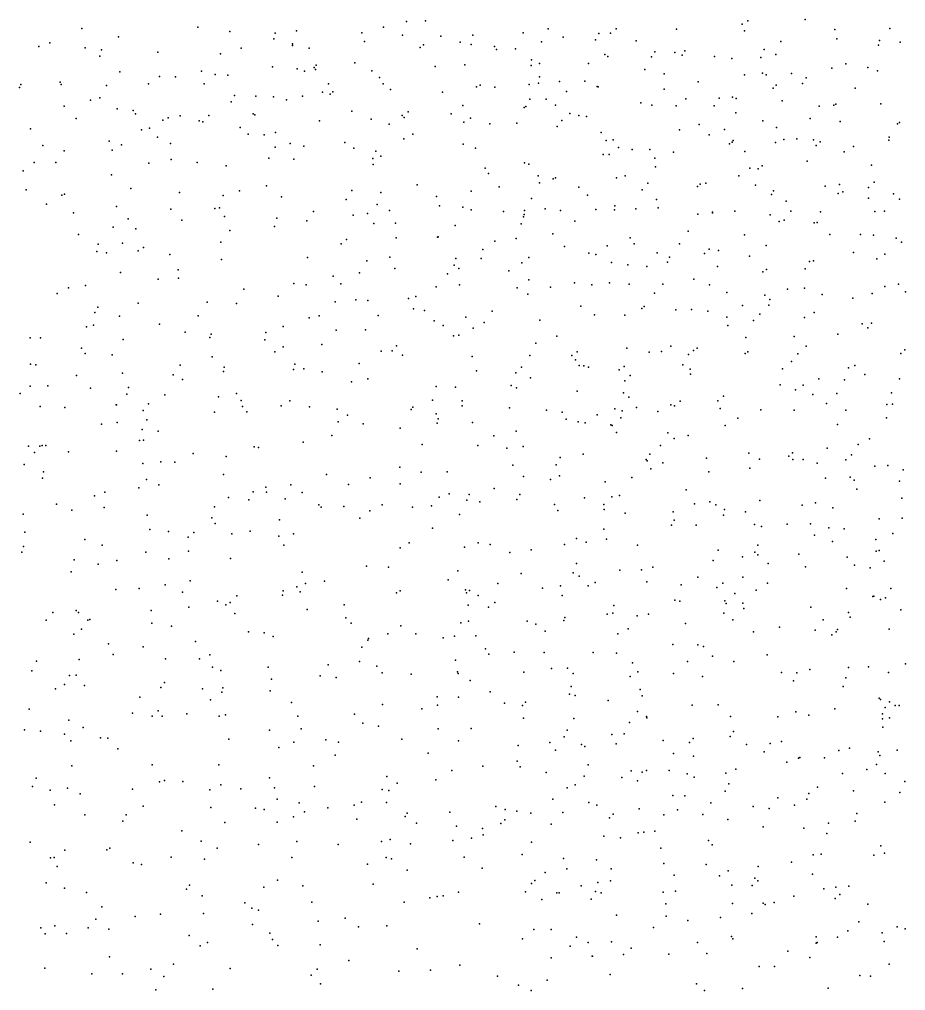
# Model space of a CAD drawing. Header units: metres. Extents: x -25 to 25, y -27.8 to 27.8.
# Drawn here: x -4.836 to -3.29, y 1.71 to 3.405 of the extents above; entities that cross this region are included whole.
import ezdxf

# ---------------------------------------------------------------- set-up
doc = ezdxf.new("R2010")
doc.units = ezdxf.units.M

msp = doc.modelspace()

# ---------------------------------------------------------------- linework, layer by layer
for p in [(-4.5248, 3.3911, 9.2694), (-4.2006, 3.3909, 25.5381), (-4.1606, 3.4009, 29.3209), (-4.1276, 3.4019, -23.3798), (-3.575, 3.3962, 13.4701), (-3.5652, 3.4023, 29.269), (-3.4646, 3.4046, 29.2395), (-4.727, 3.3888, 29.1283), (-4.6632, 3.3744, 1.5253), (-4.4687, 3.3836, 2.2903), (-4.3896, 3.3806, 13.9621), (-4.3525, 3.3849, 20.5631), (-4.2385, 3.3814, 9.2407), (-4.1677, 3.3771, 17.2136), (-4.1006, 3.3753, 21.3275), (-4.0447, 3.377, 29.3829), (-3.9568, 3.3812, 25.5508), (-3.9131, 3.3879, 29.3657), (-3.8874, 3.3735, 19.4868), (-3.8251, 3.3803, 21.7846), (-3.8044, 3.3804, 16.7781), (-3.7948, 3.3879, 3.66), (-3.6897, 3.3877, 22.0119), (-3.5706, 3.3845, 15.967), (-3.4133, 3.3869, 25.2133), (-3.3169, 3.3886, 25.2009), (-4.8025, 3.3575, 14.0888), (-4.7833, 3.3635, 9.4453), (-4.7216, 3.3551, 25.444), (-4.392, 3.371, 17.5584), (-4.3597, 3.3593, 2.5602), (-4.3594, 3.3619, 21.0728), (-4.2338, 3.366, 20.1577), (-4.1366, 3.3556, 2.9665), (-4.131, 3.36, 13.769), (-4.0668, 3.3648, 25.5496), (-4.0475, 3.3608, 13.7139), (-4.007, 3.3571, -11.0295), (-3.9252, 3.3655, 13.6344), (-3.8308, 3.3687, 29.379), (-3.76, 3.367, 25.348), (-3.5073, 3.3659, 25.2183), (-3.4094, 3.3708, 13.3092), (-3.337, 3.3598, 25.4904), (-3.3349, 3.368, 4.2302), (-3.299, 3.3647, 16.2276), (-4.6956, 3.3407, 17.8528), (-4.6929, 3.3517, 14.0795), (-4.5949, 3.3476, 17.7762), (-4.485, 3.3444, 25.4398), (-4.4491, 3.3543, 17.6323), (-4.3307, 3.3547, 1.8887), (-4.0038, 3.3519, 3.2572), (-3.9706, 3.3531, 16.9579), (-3.8142, 3.3432, 13.5622), (-3.8092, 3.3397, 19.3454), (-3.7333, 3.3395, 25.2673), (-3.7275, 3.348, 25.1392), (-3.6924, 3.3471, 24.8423), (-3.6798, 3.342, 16.6502), (-3.6748, 3.3497, 29.3384), (-3.6229, 3.3397, 25.1743), (-3.542, 3.3384, 8.8855), (-3.5364, 3.3519, 13.9659), (-3.5163, 3.3434, 13.3871), (-4.3944, 3.3219, 29.3091), (-4.3182, 3.3249, 2.2388), (-4.251, 3.3291, 19.6824), (-4.1108, 3.3225, 2.0066), (-4.0588, 3.3252, 1.7708), (-3.9433, 3.3244, 1.9693), (-3.9427, 3.3341, 25.4302), (-3.9285, 3.3278, 14.1273), (-3.8431, 3.3277, 25.3281), (-3.5929, 3.3362, 16.5516), (-3.3938, 3.3273, -23.4763), (-4.6609, 3.3132, 14.0311), (-4.5917, 3.3053, 29.2277), (-4.5636, 3.3043, 14.0037), (-4.5184, 3.3146, 17.6882), (-4.4948, 3.3083, 29.2796), (-4.4725, 3.3076, 13.9654), (-4.3513, 3.3183, 19.8429), (-4.3389, 3.3145, 8.9794), (-4.322, 3.3207, 16.3663), (-4.3194, 3.3172, 25.4637), (-4.2214, 3.3147, 17.2652), (-3.9285, 3.3044, 2.1676), (-3.7447, 3.317, 29.3903), (-3.7107, 3.3096, 14.0626), (-3.5706, 3.3082, 25.102), (-3.5393, 3.3107, -10.4372), (-3.5331, 3.3082, 16.487), (-3.4889, 3.31, 16.4045), (-3.4182, 3.3194, 16.3367), (-3.3557, 3.3209, 29.2575), (-3.3385, 3.3151, 25.1), (-4.8337, 3.2913, 14.0424), (-4.7648, 3.2949, 16.7729), (-4.7634, 3.2912, 17.8641), (-4.6843, 3.2895, 26.5051), (-4.6108, 3.2922, 25.4211), (-4.514, 3.2925, 20.8943), (-4.297, 3.292, 2.3934), (-4.2077, 3.3035, 29.4264), (-4.2014, 3.2925, 1.5317), (-4.0318, 3.2901, 1.5009), (-3.9465, 3.2913, 8.709), (-3.9302, 3.2933, -23.4158), (-3.8934, 3.2962, 26.3217), (-3.8496, 3.297, 1.609), (-3.8279, 3.2874, 25.2211), (-3.6516, 3.296, 13.4523), (-3.5156, 3.2897, 22.2387), (-3.4693, 3.2927, 4.1404), (-3.463, 3.3026, 25.0891), (-4.8362, 3.2857, 25.4621), (-4.461, 3.272, 19.7394), (-4.4234, 3.2705, 9.2426), (-4.3423, 3.2709, 13.8671), (-4.3075, 3.2775, -11.9517), (-4.294, 3.2742, 29.4228), (-4.2894, 3.2784, 14.1525), (-4.1888, 3.2826, 19.5334), (-4.098, 3.2778, 25.4633), (-4.0387, 3.287, 9.1538), (-4.0064, 3.2866, 21.4121), (-3.8812, 3.2786, 29.4772), (-3.8259, 3.2867, -10.7479), (-3.711, 3.2829, 26.2839), (-3.5208, 3.2847, 29.338), (-3.3778, 3.2844, 9.031), (-4.7581, 3.2534, 13.9919), (-4.7121, 3.2639, 25.4217), (-4.6961, 3.2679, 1.3997), (-4.4668, 3.2608, 20.4398), (-4.3928, 3.2694, 25.4338), (-4.3701, 3.2642, 20.1874), (-4.0626, 3.2545, 17.0452), (-3.9456, 3.2652, 19.3656), (-3.917, 3.2656, 25.2973), (-3.9008, 3.2549, 16.1174), (-3.7518, 3.2589, 25.1072), (-3.7327, 3.2552, 13.4839), (-3.6899, 3.2536, 29.4287), (-3.6731, 3.2659, 25.3379), (-3.6239, 3.2541, 19.0945), (-3.6147, 3.2673, 29.3873), (-3.5916, 3.2687, 9.0481), (-3.5851, 3.2668, 2.1217), (-3.5049, 3.2623, 13.3152), (-3.4151, 3.2551, 25.0366), (-3.4114, 3.2566, 22.3495), (-3.3327, 3.2576, 16.3171), (-4.6654, 3.2485, 17.7525), (-4.6377, 3.2459, -12.0509), (-4.6336, 3.2399, 20.5841), (-4.5555, 3.2365, 29.3137), (-4.5054, 3.2371, 17.6015), (-4.428, 3.2397, 17.4993), (-4.4253, 3.2379, 16.5111), (-4.2558, 3.2444, 25.452), (-4.1684, 3.2372, 21.0759), (-4.1579, 3.2434, 13.7171), (-4.0827, 3.2399, 29.5287), (-3.9551, 3.2511, 29.5154), (-3.9526, 3.2529, 16.937), (-3.8757, 3.2403, 13.5389), (-3.8598, 3.237, 16.8512), (-3.5856, 3.2414, 25.0181), (-3.4403, 3.2532, 25.8933), (-4.7369, 3.2315, 17.7939), (-4.5859, 3.2291, 26.3968), (-4.5764, 3.2331, 17.6679), (-4.5226, 3.2275, 20.6942), (-4.5158, 3.2259, 19.9648), (-4.3124, 3.2277, 17.3324), (-4.2221, 3.2304, 8.8455), (-4.1911, 3.2221, 9.1756), (-4.1649, 3.2333, 2.5195), (-4.0604, 3.2253, 14.1506), (-4.0491, 3.2322, 25.3916), (-4.0153, 3.2222, 3.0773), (-3.968, 3.2234, 13.5773), (-3.8893, 3.2285, 25.1814), (-3.8465, 3.2354, 2.3878), (-3.6496, 3.2215, 13.3939), (-3.5386, 3.2275, 26.0774), (-3.4563, 3.2315, 16.3894), (-3.404, 3.2267, 29.3344), (-3.3039, 3.2223, 13.9141), (-3.3001, 3.2249, 15.9108), (-4.8167, 3.2139, 14.0367), (-4.6232, 3.2118, 13.946), (-4.6094, 3.2146, 16.6717), (-4.451, 3.2162, 29.3939), (-4.4369, 3.2045, 13.8632), (-4.4089, 3.2035, 19.5033), (-4.3895, 3.2073, 17.4106), (-4.1495, 3.2042, 1.3244), (-3.8975, 3.2176, 21.5624), (-3.8209, 3.2072, 3.5447), (-3.6843, 3.212, 1.4831), (-3.6325, 3.2032, 8.8126), (-3.6054, 3.2125, 16.5892), (-3.5147, 3.2162, 1.8092), (-4.6795, 3.1923, 29.2701), (-4.6578, 3.1858, 17.6896), (-4.5951, 3.199, 25.4104), (-4.5723, 3.1881, 20.2274), (-4.3635, 3.1879, 1.3746), (-4.2683, 3.1898, 13.7653), (-4.1653, 3.1965, 29.5595), (-4.0618, 3.1869, 2.8415), (-3.8119, 3.1932, 26.1794), (-3.7999, 3.1946, 19.1952), (-3.597, 3.1873, 15.9756), (-3.5923, 3.1906, 25.6634), (-3.5905, 3.1934, 13.3275), (-3.5166, 3.19, 13.265), (-3.502, 3.195, 16.4648), (-3.4793, 3.1961, 29.3764), (-3.4506, 3.1945, 19.0158), (-3.4386, 3.1911, 13.1932), (-3.3186, 3.194, 13.1024), (-3.3185, 3.1992, 29.3079), (-4.7951, 3.1849, 29.1997), (-4.7582, 3.1755, 25.4308), (-4.6741, 3.1767, 19.6292), (-4.3899, 3.1816, -12.1211), (-4.3401, 3.1836, 25.4215), (-4.2524, 3.1797, 29.5582), (-4.2143, 3.1749, 16.3379), (-4.0402, 3.1801, 29.6029), (-3.8173, 3.1689, 29.5733), (-3.8072, 3.1692, 25.0256), (-3.7909, 3.181, -10.9872), (-3.7668, 3.1775, 13.4516), (-3.7361, 3.1776, 25.5197), (-3.6946, 3.1728, -23.5623), (-3.5699, 3.174, 29.4265), (-3.4457, 3.1846, 2.2491), (-3.3969, 3.1738, 2.0186), (-3.3804, 3.1826, 24.9742), (-4.8103, 3.1547, 13.8678), (-4.7725, 3.1549, 20.2971), (-4.6102, 3.1536, 29.3392), (-4.5712, 3.1602, 19.4944), (-4.5258, 3.1548, 13.8778), (-4.401, 3.1623, 26.2734), (-4.3574, 3.1608, 20.888), (-4.2194, 3.1621, 26.2271), (-4.2052, 3.1658, 25.4158), (-3.9545, 3.1545, 1.2207), (-3.9472, 3.1518, 25.1531), (-3.7272, 3.1627, 26.0322), (-3.4613, 3.1575, 24.9457), (-4.8296, 3.1407, 20.0644), (-4.4754, 3.1491, 29.4512), (-4.2191, 3.1512, 17.1832), (-4.0234, 3.1452, 13.5764), (-4.0175, 3.1356, 25.2265), (-3.7261, 3.1473, 16.7327), (-3.5612, 3.1453, 16.5504), (-3.5469, 3.1442, 1.5119), (-3.5397, 3.1489, 4.1498), (-3.349, 3.1503, -23.6437), (-4.6757, 3.1332, 25.4158), (-3.9308, 3.1319, 29.6322), (-3.9288, 3.1194, 21.3924), (-3.9046, 3.1263, 3.3063), (-3.9008, 3.1282, 16.894), (-3.794, 3.128, 2.5535), (-3.779, 3.1316, 25.7341), (-3.7396, 3.1188, 3.7795), (-3.638, 3.1192, 24.9879), (-3.5804, 3.1315, 24.9136), (-3.3447, 3.1207, 6.4445), (-4.8246, 3.1071, 29.2258), (-4.6418, 3.1094, 13.8392), (-4.5567, 3.1026, 29.4204), (-4.4523, 3.1055, 19.3708), (-4.405, 3.114, 17.3636), (-4.256, 3.1059, 29.6423), (-4.2053, 3.1029, 20.9174), (-4.1418, 3.116, 17.0922), (-4.0479, 3.1049, 21.0772), (-3.9989, 3.1128, 8.7365), (-3.8596, 3.1117, 25.0226), (-3.7494, 3.107, 13.3847), (-3.6525, 3.1129, 13.3137), (-3.6479, 3.117, 16.6532), (-3.5513, 3.1154, 22.1476), (-3.5202, 3.1053, 29.4445), (-3.4301, 3.1136, 25.0667), (-3.4072, 3.1009, 1.6829), (-3.405, 3.1166, 29.3798), (-3.3993, 3.1037, 16.4053), (-3.3545, 3.1114, 24.9216), (-4.762, 3.098, 19.516), (-4.7576, 3.0997, 13.818), (-4.4808, 3.0975, 14.1233), (-4.3786, 3.0952, -23.547), (-4.2657, 3.0904, 14.1527), (-4.1084, 3.0958, 25.3074), (-3.9423, 3.0922, 25.1642), (-3.8448, 3.0979, 13.4519), (-3.7243, 3.0906, 29.5894), (-3.5237, 3.0992, 2.5557), (-3.4983, 3.0874, 13.1258), (-3.3541, 3.0928, 2.5472), (-3.3107, 3.1002, 13.0013), (-3.3, 3.091, 1.9084), (-4.789, 3.0821, 1.211), (-4.7419, 3.0672, 17.6393), (-4.6666, 3.0784, 17.5914), (-4.572, 3.0735, 13.8073), (-4.4954, 3.0749, 1.2712), (-4.4869, 3.0761, 17.422), (-4.323, 3.0692, 13.7368), (-4.2119, 3.0818, 13.6647), (-4.1904, 3.071, 29.6862), (-4.1029, 3.0794, 13.5944), (-4.0621, 3.0773, 29.7004), (-4.0476, 3.0723, 16.9978), (-3.9914, 3.0694, 19.2131), (-3.9545, 3.0715, 14.1419), (-3.9189, 3.0739, 3.1293), (-3.8919, 3.0713, 9.0847), (-3.8304, 3.0727, 16.8277), (-3.7977, 3.0725, 24.9416), (-3.7972, 3.0794, 29.6437), (-3.7605, 3.0739, 8.7844), (-3.7215, 3.0757, 16.0338), (-3.6268, 3.0682, 29.5604), (-3.6265, 3.0671, 13.2447), (-3.5874, 3.0702, -10.7097), (-3.4899, 3.0698, 16.4685), (-3.4382, 3.0691, 13.0395), (-3.343, 3.0696, 4.334), (-3.3262, 3.0699, 16.3752), (-4.6466, 3.0568, 16.6766), (-4.553, 3.0541, 17.4707), (-4.4785, 3.0606, 25.4223), (-4.387, 3.0577, 16.5509), (-4.3347, 3.053, 25.4046), (-4.2535, 3.063, 19.2874), (-4.2289, 3.0657, 25.4003), (-3.9566, 3.0602, 25.0637), (-3.955, 3.0644, 25.8949), (-3.8669, 3.0526, 16.1286), (-3.652, 3.0646, 14.0582), (-3.5261, 3.0638, 24.8651), (-3.5105, 3.0519, 19.0473), (-3.5017, 3.0546, 13.9973), (-3.4442, 3.05, 29.429), (-4.6725, 3.0424, 25.4251), (-4.633, 3.0391, 14.0747), (-4.4688, 3.0365, 13.7577), (-4.391, 3.0431, 26.1427), (-4.2177, 3.0483, 17.1168), (-4.1799, 3.0493, 8.8681), (-4.0759, 3.0452, 25.1862), (-3.9605, 3.0477, 29.7153), (-3.6689, 3.0354, 1.222), (-3.449, 3.0498, 15.8905), (-4.7333, 3.0291, 13.6998), (-4.2653, 3.0206, 29.7221), (-4.1787, 3.0236, 1.1309), (-4.1063, 3.0248, 25.9729), (-4.1055, 3.0255, 9.0838), (-4.0062, 3.0177, 25.6749), (-3.9695, 3.0224, 13.5084), (-3.9055, 3.0306, 24.9879), (-3.7705, 3.0238, 16.768), (-3.5709, 3.0287, 8.9337), (-3.4218, 3.0294, 1.5273), (-3.3684, 3.0291, 29.3967), (-3.3455, 3.0284, 12.8986), (-3.3061, 3.0228, 24.8676), (-4.7009, 2.9994, 29.3869), (-4.6988, 3.0124, 17.542), (-4.6562, 3.0144, 20.6872), (-4.6287, 3.001, 29.4549), (-4.6199, 3.0065, 26.2838), (-4.4846, 3.016, 29.5887), (-4.2747, 3.0129, 16.4505), (-4.0277, 3.0029, 25.0819), (-3.8849, 3.0084, 16.8688), (-3.8106, 3.0096, 14.1094), (-3.7634, 3.0129, 24.8778), (-3.6839, 3.0133, 3.9078), (-3.6322, 3.004, 16.6349), (-3.616, 3.0013, 13.1354), (-3.5331, 3.0104, 16.5244), (-3.2967, 3.0157, 22.4123), (-4.6842, 2.9974, 19.3321), (-4.5736, 2.9942, 13.7097), (-4.4833, 2.9855, 17.3218), (-4.3334, 2.9893, 17.1807), (-4.2296, 2.9832, 20.8119), (-4.19, 2.99, 25.3127), (-4.0743, 2.9875, 25.3888), (-4.0305, 2.9873, 16.9499), (-3.9471, 2.9894, -23.5491), (-3.8424, 2.9967, 2.8161), (-3.8301, 2.9945, -11.3179), (-3.7233, 2.9972, -11.0979), (-3.7016, 2.9899, 19.0995), (-3.6407, 2.9961, 25.1506), (-3.5621, 2.9914, 4.2504), (-3.4574, 2.9825, 2.8356), (-3.4504, 2.9834, 12.8849), (-3.3807, 2.9981, 6.3252), (-3.3397, 2.9868, 12.8233), (-3.326, 2.9952, 6.6632), (-4.5594, 2.9676, 17.3765), (-4.1811, 2.9702, 29.7744), (-4.0776, 2.9759, 13.5505), (-4.0695, 2.97, 8.7754), (-3.9819, 2.9662, 16.2061), (-3.9594, 2.98, 21.0456), (-3.8026, 2.9806, 3.2961), (-3.7741, 2.9764, 13.3065), (-3.7413, 2.9738, 21.7582), (-3.7054, 2.981, 13.2245), (-3.6178, 2.9738, 6.4582), (-3.5321, 2.9682, 12.9623), (-3.4648, 2.9693, 1.3467), (-4.6597, 2.9631, 17.4487), (-4.5939, 2.9512, 13.6396), (-4.5588, 2.9534, 29.5704), (-4.2889, 2.9568, 25.942), (-4.2424, 2.9626, 25.3795), (-4.0889, 2.9607, 25.1393), (-3.9472, 2.9501, 13.4583), (-3.6594, 2.9514, 29.6651), (-3.539, 2.9643, -23.7216), (-4.7503, 2.9361, 17.4807), (-4.7208, 2.9402, 13.5586), (-4.4447, 2.9342, 25.434), (-4.3573, 2.9441, 13.659), (-4.336, 2.9415, 1.1308), (-4.2753, 2.9435, 29.7753), (-4.1089, 2.938, 16.9942), (-4.068, 2.9417, 29.8049), (-3.9675, 2.9365, 29.7913), (-3.9091, 2.9372, 24.9432), (-3.8673, 2.9449, 21.1943), (-3.8371, 2.9415, 29.7628), (-3.8064, 2.9453, 21.4207), (-3.7722, 2.9425, 21.6017), (-3.7133, 2.9429, 16.7182), (-3.6318, 2.9416, 24.8092), (-3.4955, 2.9337, 22.1253), (-3.4659, 2.936, 16.4369), (-3.3258, 2.9388, 3.0162), (-3.302, 2.9428, 16.3644), (-4.7706, 2.9267, 29.3699), (-4.3847, 2.9219, 17.1688), (-4.2489, 2.9154, -11.9831), (-4.1573, 2.9177, 25.2234), (-4.1443, 2.9214, 13.5645), (-3.9486, 2.9253, 16.896), (-3.7279, 2.9269, 3.757), (-3.6014, 2.9279, 16.5987), (-3.5354, 2.9234, 16.5259), (-3.5267, 2.9158, 12.8487), (-3.435, 2.9246, 24.8034), (-3.3819, 2.918, 29.4623), (-3.3482, 2.9266, 12.743), (-3.2896, 2.9293, 15.7316), (-4.6996, 2.9024, 25.4554), (-4.629, 2.9093, 17.3507), (-4.5083, 2.911, 19.2504), (-4.4576, 2.9087, 14.108), (-4.2854, 2.912, 14.1411), (-4.2279, 2.9141, 25.5988), (-4.1483, 2.8998, 29.8247), (-3.8562, 2.9042, 24.8835), (-3.7502, 2.9001, 29.7503), (-3.7459, 2.9035, 13.1764), (-3.6907, 2.8981, 13.0693), (-3.6633, 2.8985, 3.0064), (-3.574, 2.9052, 14.0188), (-3.5282, 2.906, 9.0265), (-4.7043, 2.8934, 17.3844), (-4.6614, 2.8867, 1.1557), (-4.5244, 2.8876, 20.671), (-4.3305, 2.884, 16.5408), (-4.313, 2.8876, 17.0938), (-4.21, 2.8883, 25.3232), (-4.1291, 2.8965, 16.3567), (-4.057, 2.8851, -11.6667), (-4.0114, 2.8953, 19.1539), (-3.8328, 2.8893, 13.2979), (-3.7796, 2.8884, 24.8426), (-3.6347, 2.8954, 12.979), (-3.6014, 2.885, 12.9021), (-3.5439, 2.8905, 1.1816), (-3.4658, 2.8845, 3.1613), (-3.4493, 2.8934, 29.5361), (-4.719, 2.8683, 26.3528), (-4.7068, 2.8712, 13.475), (-4.5917, 2.8731, 29.6165), (-4.3757, 2.869, -12.1941), (-4.1121, 2.8788, 25.1326), (-4.0967, 2.8707, 8.9547), (-4.0441, 2.8662, 1.004), (-4.025, 2.8759, 20.8992), (-3.9277, 2.88, 25.1163), (-3.6, 2.8704, 29.6851), (-3.5551, 2.8792, 15.8388), (-3.3655, 2.8733, 12.6704), (-3.3555, 2.8666, 19.0474), (-3.349, 2.8747, -23.7812), (-4.8173, 2.8491, 25.4825), (-4.7993, 2.8488, 13.3248), (-4.5471, 2.859, 25.9946), (-4.5039, 2.8498, 13.5737), (-4.5015, 2.8557, 29.7207), (-4.4064, 2.8584, 25.4372), (-4.2836, 2.8625, 29.8286), (-4.2324, 2.8628, 17.0324), (-4.0784, 2.8523, 29.8608), (-4.0695, 2.854, 16.9294), (-3.8983, 2.8521, 29.8252), (-3.5682, 2.8498, 24.776), (-3.4843, 2.8516, 3.3171), (-3.4076, 2.8552, 4.4412), (-4.728, 2.8312, 13.3887), (-4.6549, 2.846, 19.2288), (-4.4079, 2.8457, 17.1196), (-4.376, 2.8331, 13.5784), (-4.3082, 2.8373, 25.4011), (-4.1779, 2.8351, 13.5526), (-3.9349, 2.8398, 13.3856), (-3.776, 2.831, 13.1248), (-3.6991, 2.8348, 16.6878), (-3.6535, 2.8313, 3.995), (-3.4631, 2.8348, 25.3156), (-4.7216, 2.8215, 29.5175), (-4.6744, 2.8196, 25.4702), (-4.4999, 2.8162, 17.16), (-4.3902, 2.8247, 29.8129), (-4.2051, 2.8257, 1.0194), (-4.1857, 2.8261, 25.2496), (-4.1674, 2.8186, 16.9669), (-4.0458, 2.8163, 13.4802), (-3.9452, 2.8184, 16.8613), (-3.872, 2.8182, 0.9903), (-3.8628, 2.8245, 19.1217), (-3.7374, 2.8243, 25.2431), (-3.7154, 2.8253, 12.974), (-3.6685, 2.8201, 12.8674), (-3.66, 2.8267, 1.0792), (-3.5695, 2.8215, 16.5434), (-3.5648, 2.8249, 12.7441), (-3.4774, 2.8212, 12.6326), (-3.298, 2.822, 6.8518), (-3.2907, 2.8282, 16.3396), (-4.8166, 2.803, 16.5527), (-4.8076, 2.802, 13.2391), (-4.5558, 2.8013, 13.4818), (-4.4786, 2.798, 25.615), (-4.3556, 2.8033, 17.0502), (-4.2431, 2.8041, 20.7144), (-3.9601, 2.7976, 24.9297), (-3.8658, 2.8106, 24.8576), (-3.859, 2.8009, 16.8036), (-3.8511, 2.8003, 16.0813), (-3.8432, 2.7978, 13.2157), (-3.7806, 2.7991, -23.6569), (-3.6786, 2.8018, 29.7737), (-3.4885, 2.8077, 22.0278), (-3.3893, 2.7967, 15.6994), (-3.3781, 2.8007, 29.5276), (-4.7364, 2.7835, 13.3028), (-4.6561, 2.7874, 29.6316), (-4.568, 2.7846, 25.4756), (-4.4803, 2.7904, 25.4786), (-4.3577, 2.7938, 1.0706), (-4.3397, 2.7949, -23.4751), (-4.3081, 2.7896, 25.3022), (-4.0382, 2.7915, 29.9036), (-3.9696, 2.7881, 11.4429), (-3.9444, 2.7793, 29.8804), (-3.7897, 2.7932, 16.7448), (-3.7703, 2.7833, 24.8091), (-3.6658, 2.7944, 21.6378), (-3.6648, 2.7857, 24.7771), (-3.5046, 2.7947, 6.3322), (-3.361, 2.7848, 12.5077), (-4.8176, 2.7649, 26.4242), (-4.7868, 2.7654, 13.9091), (-4.6456, 2.7625, 17.1958), (-4.5518, 2.7765, 29.7341), (-4.2568, 2.7721, 16.9719), (-4.2281, 2.7774, 29.8968), (-4.1087, 2.7642, 11.2499), (-4.0749, 2.7627, 16.895), (-3.9779, 2.766, 13.3863), (-3.7797, 2.7743, 13.0435), (-3.5082, 2.767, -10.8172), (-3.4686, 2.7663, 24.761), (-3.4411, 2.7778, 13.9253), (-3.396, 2.7759, 3.5336), (-3.3005, 2.7777, 13.8583), (-4.8351, 2.7517, 17.2712), (-4.712, 2.761, 26.0647), (-4.649, 2.7505, 13.3464), (-4.5822, 2.7498, 13.4054), (-4.4889, 2.7464, 14.0433), (-4.4571, 2.7519, 25.3488), (-3.9686, 2.7617, 8.7423), (-3.8625, 2.7558, 14.0784), (-3.7821, 2.7531, 8.7666), (-3.7728, 2.7457, 8.9268), (-3.6073, 2.7475, 12.6782), (-3.4816, 2.7581, 16.415), (-3.4512, 2.7503, 1.2067), (-3.4097, 2.752, 16.3704), (-3.3144, 2.7529, 22.3137), (-4.8, 2.7295, 29.4852), (-4.6674, 2.7323, 25.5819), (-4.6668, 2.732, 20.6198), (-4.6111, 2.734, 16.5525), (-4.4492, 2.74, 29.834), (-4.447, 2.729, 13.4638), (-4.3796, 2.7302, 25.4452), (-4.3643, 2.739, 29.871), (-4.3299, 2.7287, 16.5507), (-4.1498, 2.7281, 16.4406), (-4.1151, 2.7405, 25.1105), (-4.0634, 2.739, -23.5351), (-4.0632, 2.7307, 20.7965), (-3.6991, 2.7322, 12.7747), (-3.6927, 2.7305, 16.6499), (-3.6829, 2.7388, 21.3988), (-3.617, 2.7389, 3.7532), (-3.4277, 2.7343, 29.599), (-3.3226, 2.7329, 24.7677), (-3.3123, 2.7333, 6.162), (-4.7569, 2.7278, 13.221), (-4.6204, 2.7221, 25.3295), (-4.4956, 2.7193, 17.0638), (-4.4395, 2.7202, 19.1715), (-4.2817, 2.7247, 14.098), (-4.2634, 2.7142, 25.3973), (-4.1526, 2.7242, 29.9232), (-4.1086, 2.7164, 19.1468), (-3.9807, 2.7267, 16.8423), (-3.9165, 2.723, 24.9005), (-3.8892, 2.7194, 20.9586), (-3.8279, 2.7145, 29.8744), (-3.7969, 2.7252, 12.9761), (-3.784, 2.7216, 11.5091), (-3.7592, 2.7274, 12.8722), (-3.7221, 2.7207, 15.9124), (-3.6134, 2.7256, 16.5631), (-3.542, 2.7233, 16.483), (-3.4842, 2.723, 12.5098), (-3.3937, 2.723, 4.5564), (-4.693, 2.6986, 17.1383), (-4.6655, 2.7013, 29.6689), (-4.6136, 2.7061, 17.1079), (-4.2797, 2.7027, 29.9219), (-4.2362, 2.6993, 11.4958), (-4.1069, 2.7003, 13.4866), (-4.1053, 2.708, 25.1665), (-4.0453, 2.7013, 29.94), (-3.8817, 2.7069, 13.2122), (-3.861, 2.7024, 13.1039), (-3.849, 2.7005, 11.1914), (-3.8039, 2.697, 24.8285), (-3.8019, 2.6959, 25.3103), (-3.7863, 2.7096, 11.3515), (-3.6046, 2.6963, 29.7709), (-3.5822, 2.709, 6.7509), (-3.4084, 2.6977, 6.8897), (-3.3228, 2.7094, 12.3866), (-4.6217, 2.6891, 25.4549), (-4.5939, 2.6861, -23.503), (-4.2909, 2.6788, 11.3334), (-4.1717, 2.6913, 25.2383), (-4.0083, 2.6783, 24.9968), (-3.9694, 2.6862, 25.254), (-3.7944, 2.6839, 16.7144), (-3.7048, 2.6832, 0.9982), (-3.6693, 2.6785, 12.6506), (-4.7963, 2.6615, 25.4347), (-4.79, 2.6614, 29.5417), (-4.6264, 2.6697, 1.1066), (-4.6198, 2.6703, 13.2977), (-4.3408, 2.6668, 13.4578), (-4.1332, 2.6628, 25.1639), (-4.0361, 2.6611, 13.3905), (-3.7174, 2.6615, 29.8348), (-3.6935, 2.6732, 6.4497), (-3.3725, 2.6629, 22.123), (-3.3524, 2.6726, 29.5403), (-4.8203, 2.6601, 20.5868), (-4.8099, 2.649, 25.8115), (-4.8007, 2.6598, 19.098), (-4.7505, 2.65, 13.1482), (-4.667, 2.6515, 17.0722), (-4.533, 2.6474, 25.4607), (-4.4265, 2.6588, 24.8637), (-4.419, 2.6575, 16.9526), (-3.9858, 2.6565, -11.5495), (-3.9571, 2.6595, 13.3061), (-3.8524, 2.646, 12.9849), (-3.7357, 2.6463, 11.6901), (-3.5633, 2.648, 12.4986), (-3.4871, 2.6483, 16.3773), (-3.4265, 2.6564, 3.7554), (-3.3841, 2.6447, 16.305), (-4.8277, 2.6279, 26.0514), (-4.6208, 2.63, 19.1196), (-4.5891, 2.633, 29.7818), (-4.5648, 2.6324, 13.9374), (-4.4753, 2.6418, 13.3727), (-3.9752, 2.6267, 8.8655), (-3.8996, 2.6277, 13.1597), (-3.8927, 2.6402, 29.9269), (-3.7426, 2.6369, -11.2103), (-3.7408, 2.6345, 13.9865), (-3.7135, 2.6312, 24.8017), (-3.6372, 2.6389, -11.0089), (-3.5445, 2.6375, 16.4446), (-3.4933, 2.6424, 12.4161), (-3.4865, 2.6365, 29.684), (-3.4684, 2.6365, 24.758), (-3.4438, 2.6303, 6.2725), (-3.3936, 2.6364, 19.1193), (-4.7939, 2.6154, 13.0642), (-4.4802, 2.6106, 29.8871), (-4.3004, 2.6105, 16.8762), (-4.1724, 2.6232, 16.8559), (-4.1349, 2.6145, -11.7159), (-4.0895, 2.615, 0.9494), (-3.7343, 2.6205, 12.6779), (-3.6327, 2.6154, 19.1349), (-3.5617, 2.6217, 21.535), (-3.3435, 2.625, 25.4312), (-3.3207, 2.6263, 4.6641), (-3.2941, 2.6189, 29.4797), (-4.796, 2.6042, 17.0725), (-4.6142, 2.6017, 25.4305), (-4.3625, 2.5925, 25.4293), (-4.2617, 2.593, -23.4569), (-4.2239, 2.605, 13.4351), (-4.1719, 2.5942, 25.2483), (-3.9565, 2.6072, 24.9571), (-3.9096, 2.6021, 16.747), (-3.8935, 2.6082, 25.4045), (-3.8137, 2.5981, 12.7878), (-3.7672, 2.6055, 29.8868), (-3.4293, 2.6045, 12.3285), (-3.3865, 2.6062, 13.8036), (-3.3792, 2.6007, 29.5888), (-3.3004, 2.5988, 12.2429), (-4.6872, 2.5797, 16.4215), (-4.6277, 2.5873, 13.2224), (-4.5927, 2.5923, 25.1795), (-4.4285, 2.5801, 1.0393), (-4.4064, 2.5887, 20.6088), (-4.4049, 2.5798, 29.9311), (-4.3425, 2.5794, 13.9996), (-4.0863, 2.5766, 13.3954), (-4.0512, 2.5757, 25.4246), (-4.0078, 2.5859, 19.1386), (-3.9627, 2.5759, 13.2536), (-3.6724, 2.5836, 8.8167), (-3.3748, 2.585, 3.9126), (-4.7716, 2.5591, 29.6226), (-4.7054, 2.5736, 13.141), (-4.4713, 2.5706, 25.4484), (-4.4359, 2.5665, 16.4993), (-4.3726, 2.5684, 11.4364), (-4.1034, 2.5709, 29.9856), (-4.0556, 2.5661, 25.0744), (-4.0324, 2.5629, 11.0244), (-3.9683, 2.5672, 16.1555), (-3.8502, 2.5701, 12.8735), (-3.8025, 2.5714, 16.6448), (-3.7891, 2.574, 24.8395), (-3.6578, 2.5593, 11.4215), (-3.6311, 2.5631, 25.4745), (-3.5442, 2.5655, 29.7514), (-3.4466, 2.5613, -10.6617), (-3.2959, 2.5693, 24.7656), (-4.7448, 2.5486, 16.9849), (-4.6883, 2.5532, 25.3923), (-4.496, 2.5543, 13.3056), (-4.3136, 2.5575, 10.9947), (-4.3095, 2.5536, -11.8954), (-4.2701, 2.5546, 25.403), (-4.2244, 2.5473, 11.7892), (-4.2033, 2.5575, 19.1409), (-4.1503, 2.5534, 20.6863), (-4.117, 2.5561, 25.1556), (-3.9021, 2.558, 13.0657), (-3.8963, 2.5479, 24.9222), (-3.8162, 2.558, 11.1261), (-3.8158, 2.5494, 19.1499), (-3.7792, 2.543, 12.6554), (-3.6953, 2.5455, 12.5235), (-3.6207, 2.5578, 24.7811), (-3.6058, 2.5494, 6.5237), (-3.5688, 2.5453, 12.3852), (-3.47, 2.5574, 21.6467), (-3.4166, 2.5527, 24.7629), (-4.8295, 2.5413, 16.3705), (-4.6135, 2.5398, 16.9169), (-4.5006, 2.5348, 25.3152), (-4.4945, 2.525, -12.1382), (-4.3824, 2.5316, 13.3419), (-4.242, 2.5344, 29.9865), (-4.0679, 2.5411, 16.2804), (-3.6937, 2.5307, 29.8548), (-3.6074, 2.5395, 15.7111), (-3.3357, 2.5334, 16.2236), (-3.2957, 2.5344, 29.4895), (-4.8266, 2.51, 25.3492), (-4.6087, 2.5145, 13.8251), (-4.576, 2.5113, 29.8382), (-4.5316, 2.5095, 25.407), (-4.4332, 2.5119, 19.1198), (-4.115, 2.5168, 16.7702), (-3.8164, 2.5154, 0.9529), (-3.6982, 2.5222, 21.1157), (-3.6553, 2.5222, 12.447), (-3.5531, 2.5236, 16.3644), (-3.5411, 2.5201, 24.7768), (-3.4961, 2.5238, 12.2925), (-3.4553, 2.5245, 25.4744), (-3.4237, 2.5176, 12.2326), (-3.3969, 2.516, 4.7855), (-4.7218, 2.4971, 19.0672), (-4.5416, 2.501, 13.2401), (-4.4657, 2.5073, 16.8377), (-4.3834, 2.5033, 25.4422), (-4.3581, 2.5069, 25.4194), (-4.1558, 2.4915, 25.2508), (-4.0354, 2.4916, -23.5205), (-3.8638, 2.4988, 16.648), (-3.8471, 2.4926, 12.7459), (-3.8118, 2.4977, 24.8872), (-3.4487, 2.5048, 29.667), (-3.4172, 2.494, 16.2384), (-3.3416, 2.4974, 6.9283), (-3.3121, 2.5077, 22.0666), (-4.832, 2.4753, 16.9232), (-4.8292, 2.4852, 25.0586), (-4.692, 2.4876, 29.7342), (-4.6154, 2.4753, 24.8009), (-4.5411, 2.4769, 16.384), (-4.3748, 2.4872, 16.8082), (-4.1716, 2.4828, 13.3647), (-4.0594, 2.4839, 13.3175), (-4.0146, 2.4884, 25.5651), (-3.9801, 2.4745, 13.1617), (-3.9429, 2.4789, 13.0648), (-3.8849, 2.4885, 12.8729), (-3.7575, 2.4876, 12.5532), (-3.6166, 2.4785, 4.2136), (-3.5528, 2.475, 6.6526), (-3.5476, 2.4871, 13.8018), (-3.3407, 2.477, 13.6689), (-3.3357, 2.478, 12.1457), (-4.7409, 2.462, 25.3334), (-4.6664, 2.4607, 13.1041), (-4.5755, 2.4634, 20.5304), (-4.4679, 2.4642, 29.9246), (-3.6253, 2.4606, 11.6239), (-3.5743, 2.4669, 1.053), (-3.5475, 2.4702, 4.7382), (-3.4759, 2.4715, 21.4633), (-3.3917, 2.4662, 19.2123), (-3.3272, 2.4594, 15.5236), (-4.746, 2.4409, 16.86), (-4.699, 2.4543, 16.2758), (-4.343, 2.4404, 11.6554), (-4.2302, 2.4509, 25.6116), (-4.192, 2.4492, 29.9932), (-4.071, 2.4427, 13.9244), (-3.8638, 2.4556, 29.9489), (-3.7886, 2.4436, -11.1196), (-3.7507, 2.4441, 29.894), (-3.7306, 2.4492, 24.8672), (-3.5295, 2.4556, 16.3024), (-3.4645, 2.4496, 12.1911), (-3.379, 2.4522, 29.5944), (-3.3517, 2.4475, 6.1145), (-4.5382, 2.4252, 16.7961), (-4.3036, 2.4245, 13.3073), (-4.0881, 2.427, 19.1522), (-3.9607, 2.4381, 29.9742), (-3.8697, 2.439, 24.9575), (-3.8593, 2.433, 11.871), (-3.7411, 2.4231, 12.4586), (-3.6521, 2.4316, 24.8366), (-3.5739, 2.4312, 25.5407), (-4.6681, 2.4097, 25.3152), (-4.6271, 2.4119, 13.7114), (-4.5819, 2.4184, 29.8478), (-4.3756, 2.4078, 25.3837), (-4.3519, 2.4144, 20.5791), (-4.3369, 2.4206, 13.8751), (-4.1718, 2.4075, 16.207), (-4.0577, 2.4096, 0.95), (-4.0508, 2.4083, 10.9519), (-4.0014, 2.4207, 16.6576), (-3.9231, 2.4125, 12.9292), (-3.8921, 2.4166, 13.8769), (-3.8437, 2.4164, 20.8826), (-3.8311, 2.4219, 16.5674), (-3.6814, 2.4179, 12.3718), (-3.6193, 2.4136, 16.3628), (-3.6086, 2.4212, 29.8141), (-3.5503, 2.4089, 24.816), (-3.5305, 2.4213, 21.3229), (-3.3928, 2.4119, 6.2877), (-3.3156, 2.4118, 29.5095), (-4.5515, 2.4056, 19.0968), (-4.4906, 2.3896, 16.0721), (-4.457, 2.3988, 13.2202), (-4.377, 2.4002, 29.9604), (-4.3463, 2.4059, 16.2309), (-4.1778, 2.4044, 25.3217), (-4.0561, 2.4043, 25.7354), (-4.0356, 2.3995, 16.0111), (-3.889, 2.3997, 12.7877), (-3.6923, 2.3916, 11.2014), (-3.6836, 2.3896, 16.4115), (-3.6049, 2.3901, 12.2785), (-3.5876, 2.403, -10.691), (-3.3468, 2.398, 4.9144), (-3.345, 2.3985, 16.1326), (-3.3331, 2.3923, 12.0975), (-3.3244, 2.3954, 24.7901), (-4.737, 2.3736, 29.6967), (-4.6063, 2.3734, 15.8921), (-4.5407, 2.3794, 13.1693), (-4.476, 2.3833, 11.174), (-4.4681, 2.3871, 10.9757), (-4.334, 2.3751, 16.7253), (-4.2692, 2.383, 10.903), (-4.0529, 2.3827, 25.2022), (-4.0177, 2.3793, 13.189), (-4.0066, 2.3873, -11.4028), (-3.7985, 2.3823, 12.5155), (-3.6026, 2.3855, 11.4578), (-3.5737, 2.3862, 19.2275), (-3.5718, 2.377, 4.4272), (-3.4552, 2.3791, 24.8058), (-3.2976, 2.3745, 13.5288), (-4.7894, 2.3563, 29.6261), (-4.7778, 2.3697, 16.8139), (-4.7328, 2.3701, -23.3577), (-4.7167, 2.3565, 13.0159), (-4.7133, 2.3575, 13.5827), (-4.4601, 2.368, 13.7714), (-4.2664, 2.3605, 29.9952), (-3.886, 2.3558, 16.5586), (-3.8843, 2.3612, 15.8119), (-3.8107, 2.3667, 11.0988), (-3.8006, 2.3687, 16.4975), (-3.7582, 2.3641, 15.7068), (-3.7384, 2.3669, 0.9794), (-3.6067, 2.3689, 15.5997), (-3.591, 2.3571, 16.2829), (-3.4336, 2.3573, 6.5162), (-3.389, 2.3696, 4.3263), (-3.3866, 2.3615, 29.5999), (-4.7281, 2.3409, 1.0969), (-4.6053, 2.3515, 16.7657), (-4.5709, 2.3459, 1.0774), (-4.2571, 2.351, 16.6991), (-4.1705, 2.3465, 16.6784), (-4.066, 2.352, 13.2614), (-4.0524, 2.3549, 16.6299), (-3.9503, 2.3545, 29.9709), (-3.9349, 2.3494, 25.0791), (-3.7736, 2.3413, 12.4395), (-3.6736, 2.3507, 25.6813), (-3.5098, 2.3445, 4.606), (-3.4472, 2.339, 29.6598), (-3.4084, 2.3399, -23.6514), (-3.3185, 2.3407, 5.0881), (-4.741, 2.332, 25.4885), (-4.4361, 2.3363, 11.4834), (-4.4088, 2.3346, 16.7133), (-4.3936, 2.3278, 13.2132), (-4.227, 2.3244, 11.7312), (-4.1933, 2.3325, 15.9764), (-4.1445, 2.3329, 13.3015), (-4.0965, 2.3257, 25.2916), (-4.0769, 2.3284, 20.6841), (-4.0396, 2.3292, 29.9884), (-3.9188, 2.3371, 25.8205), (-3.7918, 2.3327, 24.969), (-3.5548, 2.3363, 29.7575), (-3.4184, 2.3311, 12.102), (-3.4105, 2.3361, 21.4171), (-4.681, 2.3152, 15.6988), (-4.62, 2.3097, 29.7986), (-4.5286, 2.319, 29.8786), (-4.2385, 2.3092, 13.7824), (-4.2283, 2.3213, 25.3764), (-4.0227, 2.3062, 13.1449), (-3.6961, 2.314, 12.3157), (-3.6519, 2.3137, 29.8242), (-3.6421, 2.3106, 24.8984), (-4.7322, 2.2878, -12.2085), (-4.6723, 2.2968, 16.7371), (-4.5813, 2.2891, 25.2829), (-4.5221, 2.2891, 20.4992), (-4.5038, 2.2957, 15.7548), (-4.0171, 2.2969, 25.2257), (-3.9725, 2.3008, 16.5542), (-3.9206, 2.3, 12.8163), (-3.835, 2.3, 12.5232), (-3.7939, 2.2987, 29.9021), (-3.6267, 2.2938, 11.3272), (-3.5309, 2.2957, 21.208), (-4.8063, 2.2852, 16.7582), (-4.499, 2.2742, 13.1377), (-4.4021, 2.2747, 10.8521), (-4.2972, 2.2788, 29.9677), (-4.2426, 2.2846, 25.8483), (-4.2126, 2.2764, 13.2567), (-4.0752, 2.2864, 11.8), (-3.9078, 2.2724, 16.5046), (-3.8795, 2.2725, 12.634), (-3.7661, 2.2821, 11.8437), (-3.6702, 2.2846, 16.3051), (-3.5896, 2.2845, 11.594), (-3.4568, 2.2706, 16.079), (-3.3891, 2.2737, 24.8469), (-3.3542, 2.2751, 15.488), (-3.2898, 2.2803, -10.205), (-4.8148, 2.2679, 29.5445), (-4.7489, 2.26, 12.9553), (-4.7374, 2.2606, 29.6564), (-4.4844, 2.2688, 25.3089), (-4.3115, 2.2593, 13.214), (-4.2832, 2.2565, 25.3629), (-4.203, 2.2645, 15.8123), (-4.1524, 2.2623, 25.3728), (-4.0715, 2.2664, 13.7471), (-4.0706, 2.2635, 16.5891), (-3.9561, 2.2657, 0.9622), (-3.8697, 2.2634, 25.0925), (-3.7701, 2.2584, 25.8527), (-3.757, 2.2662, 12.3611), (-3.6948, 2.2637, 13.6383), (-3.644, 2.2579, -23.595), (-3.5061, 2.265, 25.6389), (-3.4792, 2.2647, 24.8756), (-3.3937, 2.256, 12.0469), (-3.3195, 2.265, 20.1765), (-4.7574, 2.2443, 25.2168), (-4.7228, 2.2424, 15.5133), (-4.5896, 2.239, 13.0748), (-4.5832, 2.248, 19.0916), (-4.5168, 2.2367, 16.6883), (-4.4813, 2.2386, 11.251), (-4.396, 2.2534, 29.9294), (-4.0496, 2.2514, -23.5258), (-3.8732, 2.2406, 15.648), (-3.485, 2.2504, 29.6706), (-3.3986, 2.2405, 4.7689), (-4.7734, 2.2364, 13.4554), (-4.6258, 2.222, -11.9741), (-4.483, 2.231, -11.7591), (-4.3985, 2.2332, 25.3311), (-4.1073, 2.2229, 13.2388), (-4.0699, 2.2222, 19.209), (-4.0145, 2.2317, 29.9578), (-3.876, 2.2274, 8.817), (-3.866, 2.2251, 12.565), (-3.7529, 2.2355, -10.7849), (-3.7493, 2.2247, 16.3286), (-3.3359, 2.2205, 29.4658), (-4.5029, 2.2173, 13.5665), (-4.3613, 2.2128, 15.6097), (-4.2025, 2.2091, 10.9141), (-4.1067, 2.2083, 15.6483), (-3.9895, 2.2117, 12.9923), (-3.9579, 2.2073, 25.2404), (-3.9529, 2.2135, 12.8508), (-3.8084, 2.2165, 12.4064), (-3.6623, 2.2083, 29.802), (-3.6168, 2.2087, 25.7763), (-3.3334, 2.218, 1.1825), (-3.325, 2.2043, 6.2534), (-3.3179, 2.2137, 24.865), (-3.3075, 2.2074, 19.4506), (-3.3006, 2.2076, 6.5054), (-4.8193, 2.2009, 25.5906), (-4.6388, 2.194, 16.6852), (-4.6048, 2.1891, 25.2326), (-4.5942, 2.198, 25.721), (-4.587, 2.1891, 1.0896), (-4.5443, 2.1933, 15.4706), (-4.4877, 2.1891, 25.2706), (-4.4765, 2.1913, 11.091), (-4.3504, 2.1891, 13.1642), (-4.2516, 2.1925, 13.1894), (-4.1337, 2.2016, 16.5841), (-3.7575, 2.197, 25.0604), (-3.742, 2.1884, 15.5179), (-3.741, 2.1859, 29.8364), (-3.5954, 2.1884, 16.1408), (-3.5123, 2.1876, 24.9277), (-3.4814, 2.1964, 16.0241), (-3.4587, 2.1906, 12.0513), (-3.413, 2.2016, 24.8917), (-3.3301, 2.1928, 15.9374), (-3.3176, 2.1863, 19.7755), (-4.75, 2.1821, 19.0066), (-4.7248, 2.1692, 12.9462), (-4.237, 2.1768, 19.2075), (-4.2096, 2.1715, -11.4522), (-3.9565, 2.1852, -11.1878), (-3.8686, 2.1851, 13.6216), (-3.7712, 2.1778, 1.0002), (-3.3298, 2.1842, 21.4056), (-3.3291, 2.1695, 20.5067), (-4.8271, 2.1649, 29.4769), (-4.7993, 2.1628, 12.9031), (-4.7574, 2.1575, 1.1064), (-4.3999, 2.1645, 29.9011), (-4.3444, 2.1666, 1.0405), (-4.1056, 2.1666, 29.9529), (-4.0476, 2.1677, 13.6313), (-3.8855, 2.1532, -10.9843), (-3.8801, 2.1643, 29.898), (-3.8024, 2.1571, 16.3231), (-3.7807, 2.1579, 20.8639), (-3.5955, 2.1536, 12.1531), (-3.5897, 2.1624, 29.7431), (-4.7462, 2.1461, 29.5919), (-4.6946, 2.1514, 29.6672), (-4.6817, 2.1506, 25.1937), (-4.4709, 2.1486, 25.8392), (-4.3571, 2.1438, -23.5076), (-4.3014, 2.1478, 29.9304), (-4.2795, 2.1434, 25.3455), (-4.1689, 2.1486, 25.3601), (-4.07, 2.1462, 13.1184), (-3.9658, 2.1379, 16.4425), (-3.9106, 2.1431, 11.137), (-3.8554, 2.1396, 25.2088), (-3.8496, 2.1361, 25.975), (-3.7945, 2.1408, 11.717), (-3.7129, 2.1467, 12.2704), (-3.6666, 2.1433, 13.4883), (-3.6605, 2.1502, 11.3934), (-3.5675, 2.1398, 20.12), (-3.5259, 2.1412, 20.3853), (-3.5063, 2.1448, 21.1525), (-4.6645, 2.1318, 20.4573), (-4.3833, 2.1345, 16.6176), (-4.2851, 2.1209, 13.1473), (-4.1227, 2.1247, 16.5239), (-3.9008, 2.1297, 20.7579), (-3.6946, 2.1241, 16.1832), (-3.6598, 2.119, 12.2024), (-3.5367, 2.127, -10.3244), (-3.406, 2.1289, 15.9079), (-3.3874, 2.1334, 29.4864), (-3.3375, 2.1266, 5.0297), (-3.3344, 2.1206, 13.2514), (-3.3043, 2.1294, -23.4859), (-4.7449, 2.1025, 25.7235), (-4.6044, 2.1038, 16.6504), (-4.4882, 2.1042, 29.8221), (-4.323, 2.1022, 11.555), (-4.0272, 2.102, 13.041), (-3.9674, 2.1102, 29.8967), (-3.8433, 2.1039, 29.8523), (-3.497, 2.1088, 19.4172), (-3.4762, 2.1155, 1.1215), (-3.4739, 2.1171, 29.5956), (-3.431, 2.1161, 24.9493), (-3.3402, 2.1044, 5.736), (-4.0817, 2.0941, 25.3828), (-3.9624, 2.1008, 25.3682), (-3.917, 2.0908, 19.2825), (-3.8508, 2.0843, 12.4777), (-3.7686, 2.0935, 16.2339), (-3.7493, 2.0913, 29.7901), (-3.7416, 2.0944, 8.7693), (-3.7022, 2.0944, 25.9331), (-3.6709, 2.0886, 25.0893), (-3.6034, 2.0897, 25.0375), (-3.586, 2.0965, 15.3909), (-3.3999, 2.0887, 12.0183), (-3.3575, 2.0961, 15.8447), (-3.3251, 2.0888, 29.2744), (-4.8068, 2.0809, 29.4372), (-4.5919, 2.0745, 29.7045), (-4.5831, 2.0767, 13.0104), (-4.551, 2.0749, 15.3086), (-4.4847, 2.069, 1.0899), (-4.3997, 2.0815, 20.4987), (-4.195, 2.0838, 20.5975), (-4.1772, 2.0719, 1.026), (-4.1094, 2.0777, 29.9015), (-3.8664, 2.0692, 16.3114), (-3.7849, 2.0818, 12.3562), (-3.7575, 2.0759, -10.5677), (-3.6583, 2.0828, 16.1064), (-3.5979, 2.0709, 21.0181), (-3.2907, 2.0748, 15.7614), (-4.8132, 2.066, 16.6432), (-4.7823, 2.0597, -12.1161), (-4.752, 2.0632, 29.508), (-4.7299, 2.0534, 12.9233), (-4.6388, 2.0614, 25.1993), (-4.5036, 2.0602, 25.2408), (-4.4496, 2.0624, 11.3088), (-4.3912, 2.0641, 13.0932), (-4.3214, 2.0661, 29.8703), (-4.203, 2.0613, 13.129), (-4.1912, 2.0593, 29.8901), (-3.88, 2.064, 12.5823), (-3.696, 2.0503, 25.1627), (-3.6044, 2.058, 12.1479), (-3.4582, 2.0542, 19.6602), (-3.4435, 2.065, 15.8586), (-3.3804, 2.0589, 29.3855), (-3.2997, 2.0557, 29.1094), (-4.7751, 2.0344, 15.146), (-4.3864, 2.0441, 25.2965), (-4.3478, 2.0375, 10.9709), (-4.2522, 2.0338, 19.2673), (-4.2393, 2.0389, 16.5184), (-4.1954, 2.0382, 11.0563), (-3.905, 2.044, 12.6828), (-3.8427, 2.0382, 25.3259), (-3.8285, 2.0339, -23.5848), (-3.6747, 2.05, 20.275), (-3.6297, 2.038, 16.0283), (-3.5126, 2.0467, 25.0267), (-3.4832, 2.0335, 25.7847), (-3.462, 2.044, 29.5012), (-3.3256, 2.0392, 24.966), (-4.7219, 2.0167, -11.8789), (-4.6497, 2.017, 16.6189), (-4.6205, 2.0319, 25.8417), (-4.5021, 2.0298, 29.7562), (-4.4241, 2.0285, 19.2325), (-4.4092, 2.0261, 29.8076), (-4.3384, 2.0222, 25.9867), (-4.2981, 2.0292, 13.1046), (-4.1592, 2.0197, 11.5294), (-4.0852, 2.0216, -11.2534), (-4.0047, 2.0311, 15.403), (-3.9887, 2.026, 16.3696), (-3.9683, 2.0232, 11.2602), (-3.9439, 2.0199, 12.7973), (-3.888, 2.0209, 29.8173), (-3.8002, 2.0179, 16.1958), (-3.7548, 2.0275, 25.2561), (-3.7114, 2.017, 12.2522), (-3.6874, 2.0254, 20.0323), (-3.6433, 2.0175, 29.6789), (-3.5556, 2.0313, 15.9318), (-3.5276, 2.0276, 20.5838), (-3.3749, 2.0191, 29.2712), (-4.6559, 2.006, 29.5841), (-4.4776, 2.0033, -11.5694), (-4.3862, 2.0043, 13.461), (-4.3581, 2.0131, 15.2978), (-4.2474, 2.009, 25.355), (-4.1632, 2.0141, 16.4656), (-4.1432, 2.0024, 13.1053), (-3.9959, 2.0018, 12.9293), (-3.9892, 2.0082, 29.8399), (-3.9083, 2.0007, 25.4264), (-3.8062, 2.0113, 29.78), (-3.5999, 2.0089, 1.089), (-3.4243, 2.002, 21.1799), (-3.3778, 2.0055, -10.1593), (-4.5528, 1.989, 16.5907), (-4.0733, 1.997, 16.4026), (-4.028, 1.9929, 11.4305), (-3.7566, 1.9855, 12.3217), (-3.7467, 1.9868, 29.7249), (-3.7273, 1.9884, 13.4044), (-3.5384, 1.996, 29.5544), (-3.4671, 1.9938, 12.0366), (-3.4271, 1.9843, 29.3713), (-4.8172, 1.9691, 16.5841), (-4.5192, 1.9711, 29.6985), (-4.3523, 1.9703, 16.5195), (-4.2045, 1.9701, 11.3395), (-4.1893, 1.9737, 13.4723), (-4.1537, 1.966, -23.676), (-4.0798, 1.972, 13.0556), (-4.0472, 1.9761, 1.0345), (-4.0269, 1.9821, 25.4231), (-3.9423, 1.9692, 16.2857), (-3.8163, 1.9794, 19.3564), (-3.7869, 1.9765, 15.3275), (-3.6335, 1.9723, 15.9543), (-4.757, 1.9553, 25.8316), (-4.6834, 1.9556, 19.1283), (-4.6782, 1.9589, 29.51), (-4.4908, 1.9588, 25.2342), (-4.4189, 1.9648, 13.0449), (-4.2797, 1.9649, 29.8188), (-3.7167, 1.9584, 25.3104), (-3.6271, 1.9647, 19.7894), (-3.3327, 1.963, 25.0228), (-3.3265, 1.9498, 5.7171), (-4.7818, 1.9418, 12.8893), (-4.7757, 1.9426, 29.3899), (-4.6374, 1.933, 25.1927), (-4.5714, 1.9431, 15.1585), (-4.5133, 1.9394, 12.9968), (-4.3607, 1.9424, 29.769), (-4.1961, 1.9421, 13.0693), (-4.1869, 1.9398, 25.3787), (-4.0598, 1.9428, 26.0915), (-3.9587, 1.9476, 12.8457), (-3.8865, 1.9408, 16.201), (-3.8288, 1.9383, 25.4548), (-3.7118, 1.9322, 20.7667), (-3.4886, 1.9345, 29.4353), (-3.4507, 1.9471, 1.1419), (-3.4372, 1.9484, 25.0796), (-3.3448, 1.9467, 15.634), (-4.7706, 1.9266, 25.1723), (-4.6232, 1.9299, 16.5515), (-4.2285, 1.9307, 20.586), (-4.1596, 1.9201, 19.3223), (-4.0283, 1.924, 29.8023), (-3.9186, 1.9161, 12.7654), (-3.881, 1.9229, 20.6877), (-3.8037, 1.9225, 12.4032), (-3.6378, 1.9301, 25.2699), (-3.5991, 1.9191, 29.5648), (-3.5471, 1.9267, 12.1138), (-4.7898, 1.8984, 1.1023), (-4.3856, 1.9027, 16.4765), (-3.9367, 1.9025, 25.4611), (-3.8265, 1.8988, 16.0881), (-3.8047, 1.9017, 20.0354), (-3.6935, 1.9116, 20.5556), (-3.6146, 1.9104, 15.8564), (-3.5525, 1.9061, 20.7434), (-3.5473, 1.9015, 13.3012), (-3.4519, 1.9132, 29.3149), (-4.7575, 1.8886, 16.527), (-4.7191, 1.8813, 20.4476), (-4.5445, 1.8872, 1.114), (-4.5395, 1.894, 29.6259), (-4.4098, 1.8907, 15.1469), (-4.3415, 1.8928, 25.3236), (-4.2189, 1.8957, 29.7902), (-4.07, 1.882, 25.4511), (-3.9527, 1.8826, 19.3831), (-3.9427, 1.897, 29.7634), (-3.8559, 1.8928, 29.737), (-3.8307, 1.8828, 12.5032), (-3.8211, 1.8808, 20.3462), (-3.7128, 1.8821, 25.4046), (-3.691, 1.8838, 29.628), (-3.5931, 1.8942, -23.4808), (-3.5576, 1.8935, 20.9272), (-3.4323, 1.8877, 29.2096), (-3.4114, 1.8908, 15.6197), (-3.3886, 1.8926, 20.801), (-4.5171, 1.8754, 25.2429), (-4.326, 1.8642, -11.4012), (-4.1645, 1.8646, 25.4214), (-4.1197, 1.872, 15.2211), (-4.1074, 1.8741, 16.316), (-4.0965, 1.8754, 13.0092), (-3.9244, 1.8692, 16.1553), (-3.8982, 1.8806, -10.6855), (-3.8943, 1.8807, 13.415), (-3.8385, 1.8697, 25.5218), (-3.5188, 1.8641, 25.2528), (-3.4844, 1.8748, 15.2065), (-3.4126, 1.8706, 25.7523), (-3.4041, 1.8777, 29.1073), (-4.6921, 1.8561, 12.907), (-4.4429, 1.8631, 25.9963), (-4.4303, 1.8542, 25.2852), (-4.4187, 1.8504, 20.5008), (-3.708, 1.8614, 19.6751), (-3.5919, 1.8623, 15.772), (-3.5382, 1.8629, 29.4465), (-3.5344, 1.8604, 25.9036), (-3.3557, 1.8607, 21.1773), (-4.7028, 1.835, 16.4787), (-4.6344, 1.8397, 29.4861), (-4.5901, 1.8438, 16.4806), (-4.5148, 1.8449, 19.2774), (-4.3149, 1.8315, 13.0143), (-4.2675, 1.8366, 26.0826), (-3.7939, 1.842, 15.9827), (-3.7073, 1.8401, 15.8812), (-3.6695, 1.8322, 25.4609), (-3.6125, 1.8378, 25.3992), (-3.5582, 1.8447, 12.1383), (-3.3709, 1.8301, 15.5261), (-4.799, 1.8199, 16.4572), (-4.7743, 1.8234, 25.194), (-4.7163, 1.8196, 14.975), (-4.6804, 1.8176, 25.2047), (-4.4293, 1.8257, -23.6653), (-4.2443, 1.8214, 29.7464), (-4.1951, 1.8232, 16.3146), (-4.0335, 1.8269, 16.2044), (-3.9382, 1.8167, 25.5068), (-3.908, 1.8166, 12.7673), (-3.7296, 1.8203, 25.5395), (-3.3904, 1.8145, 12.0423), (-3.3045, 1.8216, 12.0111), (-3.2901, 1.818, 13.1222), (-4.7914, 1.8091, 19.1106), (-4.7541, 1.81, 29.3693), (-4.5399, 1.8063, 29.5639), (-4.3991, 1.8105, 16.4065), (-4.3945, 1.7995, 29.6686), (-3.9584, 1.8003, 12.8476), (-3.864, 1.8035, 16.0151), (-3.5932, 1.8047, 29.4745), (-3.5912, 1.8003, 15.7), (-3.4454, 1.8041, 29.1535), (-3.4087, 1.8033, 29.0453), (-3.3307, 1.8107, 28.9297), (-4.5209, 1.7885, 25.2653), (-4.5078, 1.7939, 12.9484), (-4.3852, 1.7886, 13.4295), (-4.3116, 1.7902, 16.3517), (-4.1423, 1.7832, 16.2365), (-3.8751, 1.7874, 19.9309), (-3.8435, 1.7942, -23.6692), (-3.8026, 1.7955, 19.7884), (-3.7685, 1.7842, 12.4111), (-3.6525, 1.7942, 15.765), (-3.4458, 1.7928, 25.2956), (-3.444, 1.7939, 15.5478), (-3.3269, 1.7957, 25.6275), (-4.6791, 1.7688, 12.9023), (-4.2612, 1.7629, 16.2902), (-3.9084, 1.7674, 29.6845), (-3.8365, 1.7702, 15.9421), (-3.8361, 1.7705, 1.0857), (-3.7821, 1.7731, 26.0735), (-3.7027, 1.774, 12.3303), (-3.6364, 1.775, 12.2452), (-3.4951, 1.7787, 25.3757), (-3.4566, 1.7678, 12.0932), (-4.7917, 1.7491, -11.8673), (-4.607, 1.7478, 29.4678), (-4.5672, 1.756, 20.4821), (-4.4685, 1.7486, 29.5945), (-4.3167, 1.7477, 1.1184), (-4.1189, 1.746, 15.1318), (-4.0674, 1.7543, 12.9211), (-3.545, 1.7522, 25.5113), (-3.5184, 1.7521, 15.5813), (-3.3185, 1.7565, 15.4413), (-4.71, 1.7396, 16.3689), (-4.6565, 1.7393, 19.239), (-4.584, 1.7346, -11.5735), (-4.327, 1.7371, 29.663), (-4.174, 1.7442, 12.9632), (-4.0016, 1.7354, 25.5478), (-3.915, 1.7284, 25.5958), (-3.805, 1.7385, 12.5384), (-3.3693, 1.7367, 28.9452), (-3.351, 1.7352, 12.0654), (-4.4988, 1.7125, 25.2962), (-4.3106, 1.7219, 12.9725), (-3.9651, 1.7195, 16.0073), (-3.6543, 1.7221, 15.7018), (-3.574, 1.7139, 29.3865), (-3.4246, 1.7145, 25.422), (-4.598, 1.7113, 25.2628), (-3.9432, 1.7103, 20.0767), (-3.6408, 1.7102, 12.3072)]:
    msp.add_point(p)

doc.saveas('drawing.dxf')
